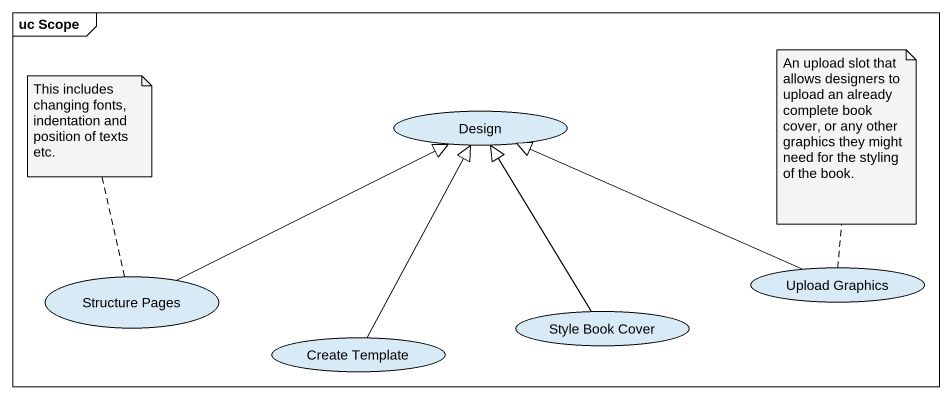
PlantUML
@startuml
mainframe uc Scope
usecase Design
usecase "Upload Graphics" as Upload_Graphics
usecase "Structure Pages" as Structure_Pages
usecase "Style Book Cover" as Style_Book_Cover
usecase "Create Template" as Create_Template
Upload_Graphics -left-|> Design
Structure_Pages -right-|> Design
Style_Book_Cover -up-|> Design
Create_Template -up-|> Design
note top of Upload_Graphics : An upload slot that allows designers to upload an already complete book cover, or any other graphics they might need for the styling of the book.
note top of Structure_Pages : This includes changing fonts, indentation and position of texts etc.
@enduml
